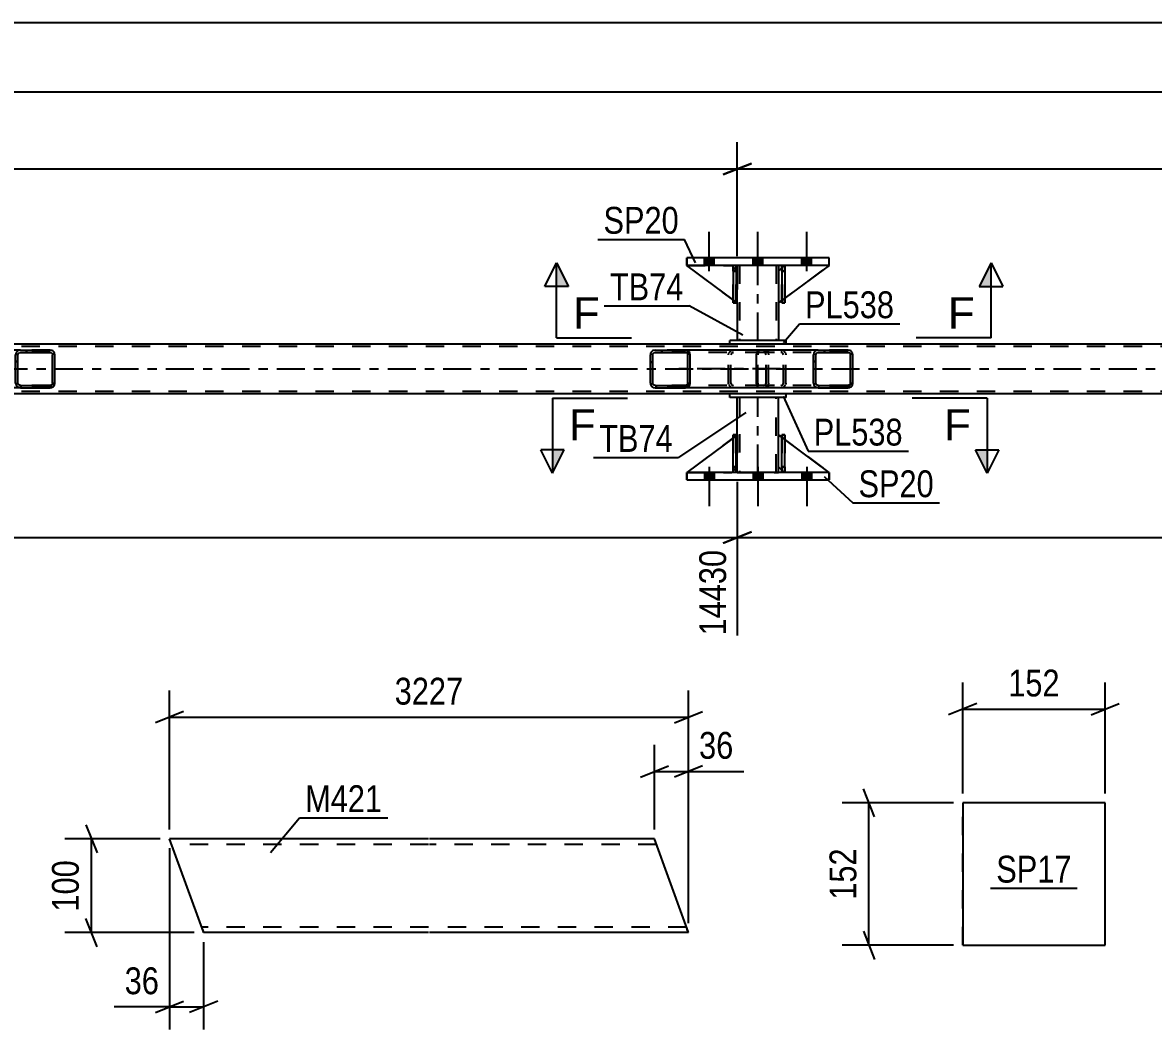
# Model space of a CAD drawing. Header units: millimetres. Extents: x 0 to 841, y 0 to 594.
# Drawn here: x 595 to 715.7, y 161.6 to 269.1 of the extents above; entities that cross this region are included whole.
import ezdxf

# ---------------------------------------------------------------- set-up
doc = ezdxf.new("R2010")
doc.units = ezdxf.units.MM
doc.linetypes.add('DXK_LINE_DOT2', pattern=[3.9198, 1.9599, -1.9599])
doc.linetypes.add('DXK_LINE_DOT3', pattern=[5.9187, 2.979, -0.9799, 0.9799, -0.9799])
doc.styles.add('Arial', font='ARIAL.TTF', dxfattribs={"height": 0.2})
doc.styles.add('Arial Narrow', font='ARIALN.TTF', dxfattribs={"height": 0.2})

# ---------------------------------------------------------------- blocks, each defined once
blk = doc.blocks.new('Part-318887959-3222 - 3092')
at = {"linetype": 'Continuous'}
h = blk.add_hatch(dxfattribs=at)
h.set_pattern_fill('', scale=0.7, style=0, pattern_type=0)
h.set_pattern_definition([(45, (598.454, 233.815), (-1.57154, 1.57154), [])])
h.paths.add_polyline_path([(598.49, 233.63), (598.45, 233.82), (598.34, 233.97), (598.18, 234.07), (597.99, 234.11), (594.81, 234.11), (594.61, 234.07), (594.45, 233.97), (594.34, 233.82), (594.3, 233.63), (594.3, 230.59), (594.34, 230.41), (594.45, 230.25), (594.61, 230.15), (594.81, 230.11), (597.99, 230.11), (598.18, 230.15), (598.34, 230.25), (598.45, 230.41), (598.49, 230.59)])
h.paths.add_polyline_path([(598.22, 230.5), (598.17, 230.42), (598.09, 230.37), (597.99, 230.35), (594.81, 230.35), (594.71, 230.37), (594.63, 230.42), (594.57, 230.5), (594.55, 230.59), (594.55, 233.63), (594.57, 233.72), (594.63, 233.8), (594.71, 233.85), (594.81, 233.87), (597.99, 233.87), (598.09, 233.85), (598.17, 233.8), (598.22, 233.72), (598.24, 233.63), (598.24, 230.59)])
at = {"color": 2, "linetype": 'Continuous'}
for p, q in [((588.4, 234.07), (588.5, 234.11)), ((594.81, 234.11), (588.5, 234.11)), ((594.81, 234.11), (594.61, 234.07)), ((594.81, 234.11), (597.99, 234.11)), ((598.18, 234.07), (597.99, 234.11)), ((588.23, 233.63), (588.25, 233.82)), ((588.23, 230.59), (588.23, 233.63)), ((588.25, 233.82), (588.31, 233.97)), ((588.31, 233.97), (588.4, 234.07)), ((594.34, 233.82), (594.3, 233.63)), ((594.3, 230.59), (594.3, 233.63)), ((594.55, 233.63), (594.57, 233.72)), ((594.55, 230.59), (594.55, 233.63)), ((594.57, 233.72), (594.63, 233.8)), ((594.63, 233.8), (594.71, 233.85)), ((594.71, 233.85), (594.81, 233.87)), ((594.81, 233.87), (597.99, 233.87)), ((597.99, 233.87), (598.09, 233.85)), ((598.09, 233.85), (598.17, 233.8)), ((598.17, 233.8), (598.22, 233.72)), ((598.22, 233.72), (598.24, 233.63)), ((598.24, 230.59), (598.24, 233.63)), ((598.49, 233.63), (598.45, 233.82)), ((598.49, 230.59), (598.49, 233.63)), ((588.25, 230.41), (588.23, 230.59)), ((594.3, 230.59), (594.34, 230.41)), ((594.57, 230.5), (594.55, 230.59)), ((594.63, 230.42), (594.57, 230.5)), ((598.22, 230.5), (598.17, 230.42)), ((598.24, 230.59), (598.22, 230.5)), ((598.45, 230.41), (598.49, 230.59)), ((588.31, 230.25), (588.25, 230.41)), ((588.4, 230.15), (588.31, 230.25)), ((588.5, 230.11), (588.4, 230.15)), ((594.81, 230.11), (588.5, 230.11)), ((594.61, 230.15), (594.81, 230.11)), ((594.71, 230.37), (594.63, 230.42)), ((594.81, 230.35), (594.71, 230.37)), ((594.81, 230.35), (597.99, 230.35)), ((594.81, 230.11), (597.99, 230.11)), ((598.09, 230.37), (597.99, 230.35)), ((597.99, 230.11), (598.18, 230.15)), ((598.17, 230.42), (598.09, 230.37))]:
    blk.add_line(p, q, dxfattribs=at)
at = {"color": 7, "linetype": 'DXK_LINE_DOT2'}
for p, q in [((589.5, 233.87), (589.5, 234.11)), ((590.84, 234.11), (591.03, 234.07)), ((597.99, 234.11), (594.81, 234.11)), ((588.38, 233.72), (588.37, 233.63)), ((588.37, 230.59), (588.37, 233.63)), ((588.41, 233.8), (588.38, 233.72)), ((588.45, 233.85), (588.41, 233.8)), ((588.5, 233.87), (588.45, 233.85)), ((597.99, 233.87), (588.5, 233.87)), ((590.94, 233.85), (590.84, 233.87)), ((591.02, 233.8), (590.94, 233.85)), ((591.07, 233.72), (591.02, 233.8)), ((591.09, 233.63), (591.07, 233.72)), ((591.09, 230.59), (591.09, 233.63)), ((591.3, 233.82), (591.34, 233.63)), ((591.34, 230.59), (591.34, 233.63)), ((588.37, 230.59), (588.38, 230.5)), ((588.38, 230.5), (588.41, 230.42)), ((591.02, 230.42), (591.07, 230.5)), ((591.07, 230.5), (591.09, 230.59)), ((591.34, 230.59), (591.3, 230.41)), ((588.41, 230.42), (588.45, 230.37)), ((588.45, 230.37), (588.5, 230.35)), ((597.99, 230.35), (588.5, 230.35)), ((589.5, 230.11), (589.5, 230.35)), ((590.84, 230.35), (590.94, 230.37)), ((591.03, 230.15), (590.84, 230.11)), ((590.94, 230.37), (591.02, 230.42)), ((597.99, 230.11), (594.81, 230.11))]:
    blk.add_line(p, q, dxfattribs=at)
for centre, start, end in [((590.85, 233.62), 23.8494, 68.8059), ((590.85, 230.61), 291.1941, 336.1506)]:
    blk.add_arc(centre, 0.492, start, end, dxfattribs=at)
at = {"color": 2, "linetype": 'Continuous'}
for centre, start, end in [((594.79, 233.62), 111.1941, 156.1506), ((598, 233.62), 23.8494, 68.8059), ((594.79, 230.61), 203.8494, 248.8059), ((598, 230.61), 291.1941, 336.1506)]:
    blk.add_arc(centre, 0.492, start, end, dxfattribs=at)
blk = doc.blocks.new('Part-318887959-3223 - 3092')
at = {"linetype": 'Continuous'}
h = blk.add_hatch(dxfattribs=at)
h.set_pattern_fill('', scale=0.7, style=0, pattern_type=0)
h.set_pattern_definition([(45, (666.2432, 233.815), (-1.57154, 1.57154), [])])
h.paths.add_polyline_path([(666.28, 233.63), (666.24, 233.82), (666.13, 233.97), (665.97, 234.07), (665.77, 234.11), (662.54, 234.11), (662.34, 234.07), (662.18, 233.97), (662.06, 233.82), (662.03, 233.63), (662.03, 230.59), (662.06, 230.41), (662.18, 230.25), (662.34, 230.15), (662.54, 230.11), (665.77, 230.11), (665.97, 230.15), (666.13, 230.25), (666.24, 230.41), (666.28, 230.59)])
h.paths.add_polyline_path([(666.01, 230.5), (665.95, 230.42), (665.87, 230.37), (665.77, 230.35), (662.54, 230.35), (662.44, 230.37), (662.36, 230.42), (662.3, 230.5), (662.28, 230.59), (662.28, 233.63), (662.3, 233.72), (662.36, 233.8), (662.44, 233.85), (662.54, 233.87), (665.77, 233.87), (665.87, 233.85), (665.95, 233.8), (666.01, 233.72), (666.03, 233.63), (666.03, 230.59)])
at = {"color": 2, "linetype": 'Continuous'}
for p, q in [((662.54, 234.11), (662.34, 234.07)), ((662.54, 234.11), (665.77, 234.11)), ((673.64, 234.11), (665.77, 234.11)), ((665.97, 234.07), (665.77, 234.11)), ((662.06, 233.82), (662.03, 233.63)), ((662.03, 230.59), (662.03, 233.63)), ((662.28, 233.63), (662.3, 233.72)), ((662.28, 230.59), (662.28, 233.63)), ((662.3, 233.72), (662.36, 233.8)), ((662.36, 233.8), (662.44, 233.85)), ((662.44, 233.85), (662.54, 233.87)), ((662.54, 233.87), (665.77, 233.87)), ((665.77, 233.87), (665.87, 233.85)), ((665.87, 233.85), (665.95, 233.8)), ((665.95, 233.8), (666.01, 233.72)), ((666.01, 233.72), (666.03, 233.63)), ((666.03, 230.59), (666.03, 233.63)), ((666.28, 233.63), (666.24, 233.82)), ((666.28, 230.59), (666.28, 233.63)), ((662.03, 230.59), (662.06, 230.41)), ((662.3, 230.5), (662.28, 230.59)), ((662.36, 230.42), (662.3, 230.5)), ((666.01, 230.5), (665.95, 230.42)), ((666.03, 230.59), (666.01, 230.5)), ((666.24, 230.41), (666.28, 230.59)), ((662.34, 230.15), (662.54, 230.11)), ((662.44, 230.37), (662.36, 230.42)), ((662.54, 230.35), (662.44, 230.37)), ((662.54, 230.35), (665.77, 230.35)), ((662.54, 230.11), (665.77, 230.11)), ((665.87, 230.37), (665.77, 230.35)), ((665.77, 230.11), (665.97, 230.15)), ((673.64, 230.11), (665.77, 230.11)), ((665.95, 230.42), (665.87, 230.37))]:
    blk.add_line(p, q, dxfattribs=at)
at = {"color": 7, "linetype": 'DXK_LINE_DOT2'}
for p, q in [((665.77, 234.11), (662.54, 234.11)), ((670.69, 234.07), (670.89, 234.11)), ((674.12, 234.11), (673.64, 234.11)), ((674.12, 234.11), (674.32, 234.07)), ((674.12, 233.87), (662.54, 233.87)), ((670.37, 233.63), (670.41, 233.82)), ((670.37, 230.59), (670.37, 233.63)), ((670.65, 233.72), (670.63, 233.63)), ((670.63, 230.59), (670.63, 233.63)), ((670.71, 233.8), (670.65, 233.72)), ((670.71, 233.8), (670.73, 233.82)), ((670.73, 233.82), (670.79, 233.85)), ((670.79, 233.85), (670.89, 233.87)), ((674.22, 233.85), (674.12, 233.87)), ((674.3, 233.8), (674.22, 233.85)), ((674.36, 233.72), (674.3, 233.8)), ((674.38, 233.63), (674.36, 233.72)), ((674.38, 230.59), (674.38, 233.63)), ((674.59, 233.82), (674.63, 233.63)), ((674.63, 230.59), (674.63, 233.63)), ((670.41, 230.41), (670.37, 230.59)), ((670.63, 230.59), (670.65, 230.5)), ((670.65, 230.5), (670.71, 230.42)), ((674.3, 230.42), (674.36, 230.5)), ((674.36, 230.5), (674.38, 230.59)), ((674.63, 230.59), (674.59, 230.41)), ((674.12, 230.35), (662.54, 230.35)), ((665.77, 230.11), (662.54, 230.11)), ((670.89, 230.11), (670.69, 230.15)), ((670.71, 230.42), (670.73, 230.41)), ((670.73, 230.41), (670.79, 230.37)), ((670.79, 230.37), (670.89, 230.35)), ((674.12, 230.11), (673.64, 230.11)), ((674.12, 230.35), (674.22, 230.37)), ((674.32, 230.15), (674.12, 230.11)), ((674.22, 230.37), (674.3, 230.42))]:
    blk.add_line(p, q, dxfattribs=at)
at = {"color": 7, "linetype": 'DXK_LINE_DOT3'}
blk.add_line((675.92, 232.11), (664.15, 232.11), dxfattribs=at)
at = {"color": 2, "linetype": 'Continuous'}
for centre, start, end in [((662.52, 233.61), 110.7583, 155.68), ((665.79, 233.61), 24.3199, 69.2417), ((662.52, 230.61), 204.3199, 249.2417), ((665.79, 230.61), 290.7583, 335.68)]:
    blk.add_arc(centre, 0.496, start, end, dxfattribs=at)
at = {"color": 7, "linetype": 'DXK_LINE_DOT2'}
for centre, start, end in [((670.87, 233.61), 110.7583, 155.68), ((674.14, 233.61), 24.32, 69.2417), ((670.87, 230.61), 204.32, 249.2417), ((674.14, 230.61), 290.7583, 335.68)]:
    blk.add_arc(centre, 0.496, start, end, dxfattribs=at)
blk = doc.blocks.new('Part-318887959-3252 - 3092')
at = {"linetype": 'Continuous'}
h = blk.add_hatch(dxfattribs=at)
h.set_pattern_fill('', scale=0.7, style=0, pattern_type=0)
h.set_pattern_definition([(45, (683.5882, 233.815), (-1.57154, 1.57154), [])])
h.paths.add_polyline_path([(683.63, 233.63), (683.59, 233.82), (683.48, 233.97), (683.32, 234.07), (683.12, 234.11), (679.94, 234.11), (679.75, 234.07), (679.58, 233.97), (679.47, 233.82), (679.44, 233.63), (679.44, 230.59), (679.47, 230.41), (679.58, 230.25), (679.75, 230.15), (679.94, 230.11), (683.12, 230.11), (683.32, 230.15), (683.48, 230.25), (683.59, 230.41), (683.63, 230.59)])
h.paths.add_polyline_path([(683.36, 230.5), (683.3, 230.42), (683.22, 230.37), (683.12, 230.35), (679.94, 230.35), (679.84, 230.37), (679.76, 230.42), (679.71, 230.5), (679.69, 230.59), (679.69, 233.63), (679.71, 233.72), (679.76, 233.8), (679.84, 233.85), (679.94, 233.87), (683.12, 233.87), (683.22, 233.85), (683.3, 233.8), (683.36, 233.72), (683.38, 233.63), (683.38, 230.59)])
at = {"color": 2, "linetype": 'Continuous'}
for p, q in [((673.54, 234.07), (673.64, 234.11)), ((679.94, 234.11), (673.64, 234.11)), ((679.94, 234.11), (679.75, 234.07)), ((679.94, 234.11), (683.12, 234.11)), ((683.32, 234.07), (683.12, 234.11)), ((673.37, 233.63), (673.39, 233.82)), ((673.37, 230.59), (673.37, 233.63)), ((673.39, 233.82), (673.45, 233.97)), ((673.45, 233.97), (673.54, 234.07)), ((679.47, 233.82), (679.44, 233.63)), ((679.44, 230.59), (679.44, 233.63)), ((679.69, 233.63), (679.71, 233.72)), ((679.69, 230.59), (679.69, 233.63)), ((679.71, 233.72), (679.76, 233.8)), ((679.76, 233.8), (679.84, 233.85)), ((679.84, 233.85), (679.94, 233.87)), ((679.94, 233.87), (683.12, 233.87)), ((683.12, 233.87), (683.22, 233.85)), ((683.22, 233.85), (683.3, 233.8)), ((683.3, 233.8), (683.36, 233.72)), ((683.36, 233.72), (683.38, 233.63)), ((683.38, 230.59), (683.38, 233.63)), ((683.63, 233.63), (683.59, 233.82)), ((683.63, 230.59), (683.63, 233.63)), ((673.39, 230.41), (673.37, 230.59)), ((679.44, 230.59), (679.47, 230.41)), ((679.71, 230.5), (679.69, 230.59)), ((679.76, 230.42), (679.71, 230.5)), ((683.36, 230.5), (683.3, 230.42)), ((683.38, 230.59), (683.36, 230.5)), ((683.59, 230.41), (683.63, 230.59)), ((673.45, 230.25), (673.39, 230.41)), ((673.54, 230.15), (673.45, 230.25)), ((673.64, 230.11), (673.54, 230.15)), ((679.94, 230.11), (673.64, 230.11)), ((679.75, 230.15), (679.94, 230.11)), ((679.84, 230.37), (679.76, 230.42)), ((679.94, 230.35), (679.84, 230.37)), ((679.94, 230.35), (683.12, 230.35)), ((679.94, 230.11), (683.12, 230.11)), ((683.22, 230.37), (683.12, 230.35)), ((683.12, 230.11), (683.32, 230.15)), ((683.3, 230.42), (683.22, 230.37))]:
    blk.add_line(p, q, dxfattribs=at)
at = {"color": 7, "linetype": 'DXK_LINE_DOT2'}
for p, q in [((674.63, 233.87), (674.63, 234.11)), ((675.97, 234.11), (676.17, 234.07)), ((683.12, 234.11), (679.94, 234.11)), ((673.51, 233.72), (673.5, 233.63)), ((673.5, 230.59), (673.5, 233.63)), ((673.54, 233.8), (673.51, 233.72)), ((673.59, 233.85), (673.54, 233.8)), ((673.64, 233.87), (673.59, 233.85)), ((683.12, 233.87), (673.64, 233.87)), ((676.07, 233.85), (675.97, 233.87)), ((676.15, 233.8), (676.07, 233.85)), ((676.21, 233.72), (676.15, 233.8)), ((676.22, 233.63), (676.21, 233.72)), ((676.22, 230.59), (676.22, 233.63)), ((676.44, 233.82), (676.48, 233.63)), ((676.48, 230.59), (676.48, 233.63)), ((673.5, 230.59), (673.51, 230.5)), ((673.51, 230.5), (673.54, 230.42)), ((676.15, 230.42), (676.21, 230.5)), ((676.21, 230.5), (676.22, 230.59)), ((676.48, 230.59), (676.44, 230.41)), ((673.54, 230.42), (673.59, 230.37)), ((673.59, 230.37), (673.64, 230.35)), ((683.12, 230.35), (673.64, 230.35)), ((674.63, 230.11), (674.63, 230.35)), ((675.97, 230.35), (676.07, 230.37)), ((676.17, 230.15), (675.97, 230.11)), ((676.07, 230.37), (676.15, 230.42)), ((683.12, 230.11), (679.94, 230.11))]:
    blk.add_line(p, q, dxfattribs=at)
for centre, start, end in [((675.99, 233.62), 23.8494, 68.8059), ((675.99, 230.61), 291.1941, 336.1506)]:
    blk.add_arc(centre, 0.492, start, end, dxfattribs=at)
at = {"color": 2, "linetype": 'Continuous'}
for centre, start, end in [((679.92, 233.62), 111.1941, 156.1506), ((683.14, 233.62), 23.8494, 68.8059), ((679.92, 230.61), 203.8494, 248.8059), ((683.14, 230.61), 291.1941, 336.1506)]:
    blk.add_arc(centre, 0.492, start, end, dxfattribs=at)
blk = doc.blocks.new('Part-318887959-3204 - 3092')
at = {"color": 2, "linetype": 'Continuous'}
for p, q in [((671.31, 243.15), (671.31, 242.55)), ((675.71, 243.15), (675.71, 242.55)), ((671.31, 239.15), (671.31, 235.15)), ((675.71, 239.15), (675.71, 235.15))]:
    blk.add_line(p, q, dxfattribs=at)
at = {"color": 7, "linetype": 'DXK_LINE_DOT2'}
for p, q in [((675.71, 243.15), (671.31, 243.15)), ((671.31, 242.55), (671.31, 239.15)), ((671.55, 243.15), (671.55, 235.15)), ((675.47, 243.15), (675.47, 235.15)), ((675.71, 242.55), (675.71, 239.15)), ((675.71, 235.15), (671.31, 235.15))]:
    blk.add_line(p, q, dxfattribs=at)
at = {"color": 7, "linetype": 'DXK_LINE_DOT3'}
blk.add_line((673.51, 235.15), (673.51, 243.15), dxfattribs=at)
blk = doc.blocks.new('Part-318887959-3328 - 3092')
at = {"color": 7, "linetype": 'DXK_LINE_DOT2'}
for p, q in [((676.39, 225.07), (676.07, 225.07)), ((676.07, 221.67), (676.07, 225.07)), ((676.07, 221.07), (676.07, 225.07)), ((676.39, 225.07), (676.39, 221.67)), ((676.39, 221.07), (676.39, 225.07)), ((676.39, 221.67), (676.07, 221.67)), ((676.07, 221.07), (676.07, 221.67)), ((676.39, 221.07), (676.07, 221.07)), ((676.39, 221.67), (676.39, 221.07)), ((676.39, 221.07), (676.39, 221.07))]:
    blk.add_line(p, q, dxfattribs=at)
blk = doc.blocks.new('Part-318887959-3348 - 3092')
at = {"color": 2, "linetype": 'Continuous'}
for p, q in [((675.71, 221.67), (675.71, 225.07)), ((676.07, 224.81), (675.71, 225.07)), ((681.11, 221.07), (676.39, 224.57)), ((676.07, 221.32), (675.71, 221.67))]:
    blk.add_line(p, q, dxfattribs=at)
at = {"color": 7, "linetype": 'DXK_LINE_DOT2'}
for p, q in [((676.39, 224.57), (676.07, 224.81)), ((676.31, 221.07), (676.07, 221.32)), ((681.11, 221.07), (676.31, 221.07)), ((681.11, 221.07), (681.11, 221.07)), ((681.11, 221.07), (681.11, 221.07))]:
    blk.add_line(p, q, dxfattribs=at)
blk = doc.blocks.new('Part-318887959-3285 - 3092')
at = {"color": 7, "linetype": 'DXK_LINE_DOT2'}
for p, q in [((671.19, 225.07), (670.87, 225.07)), ((670.87, 221.67), (670.87, 225.07)), ((670.87, 221.07), (670.87, 225.07)), ((671.19, 225.07), (671.19, 221.67)), ((671.19, 221.07), (671.19, 225.07)), ((671.19, 221.67), (670.87, 221.67)), ((670.87, 221.07), (670.87, 221.67)), ((671.19, 221.07), (670.87, 221.07)), ((671.19, 221.67), (671.19, 221.07)), ((671.19, 221.07), (671.19, 221.07))]:
    blk.add_line(p, q, dxfattribs=at)
blk = doc.blocks.new('Part-318887959-3288 - 3092')
at = {"color": 2, "linetype": 'Continuous'}
for p, q in [((676.07, 242.9), (675.71, 242.55)), ((675.71, 242.55), (675.71, 239.15)), ((681.11, 243.15), (676.39, 239.65)), ((676.07, 239.41), (675.71, 239.15))]:
    blk.add_line(p, q, dxfattribs=at)
at = {"color": 7, "linetype": 'DXK_LINE_DOT2'}
for p, q in [((676.31, 243.15), (676.07, 242.9)), ((681.11, 243.15), (676.31, 243.15)), ((676.39, 239.65), (676.07, 239.41))]:
    blk.add_line(p, q, dxfattribs=at)
blk = doc.blocks.new('Part-318887959-3291 - 3092')
at = {"color": 7, "linetype": 'DXK_LINE_DOT2'}
for p, q in [((676.31, 243.15), (675.71, 242.55)), ((675.71, 239.15), (681.11, 243.15)), ((675.71, 242.55), (675.71, 239.15)), ((681.11, 243.15), (676.31, 243.15))]:
    blk.add_line(p, q, dxfattribs=at)
blk = doc.blocks.new('Part-318887959-3294 - 3092')
at = {"color": 2, "linetype": 'Continuous'}
for p, q in [((670.87, 239.48), (665.91, 243.15)), ((670.87, 243), (670.71, 243.15)), ((671.31, 242.55), (671.19, 242.68)), ((671.31, 242.55), (671.31, 242.55)), ((671.31, 239.15), (671.31, 242.55)), ((671.19, 239.24), (671.31, 239.15)), ((671.31, 239.15), (671.31, 239.15))]:
    blk.add_line(p, q, dxfattribs=at)
at = {"color": 7, "linetype": 'DXK_LINE_DOT2'}
for p, q in [((670.71, 243.15), (665.91, 243.15)), ((670.71, 243.15), (671.31, 242.55)), ((671.19, 242.68), (670.87, 243)), ((671.31, 242.55), (671.31, 239.15)), ((671.19, 239.24), (670.87, 239.48))]:
    blk.add_line(p, q, dxfattribs=at)
blk = doc.blocks.new('Part-318887959-3297 - 3092')
at = {"color": 7, "linetype": 'DXK_LINE_DOT2'}
for p, q in [((671.31, 239.15), (665.91, 243.15)), ((665.91, 243.15), (670.71, 243.15)), ((670.71, 243.15), (671.31, 242.55)), ((671.31, 242.55), (670.71, 243.15)), ((671.31, 242.55), (671.31, 239.15)), ((671.31, 242.55), (671.31, 242.55)), ((671.31, 242.55), (671.31, 239.15))]:
    blk.add_line(p, q, dxfattribs=at)
blk = doc.blocks.new('Part-318887959-3298 - 3092')
at = {"color": 2, "linetype": 'Continuous'}
for p, q in [((676.39, 243.15), (676.07, 243.15)), ((676.07, 243.15), (676.07, 239.15)), ((676.39, 243.15), (676.39, 243.15)), ((676.39, 243.15), (676.39, 239.15)), ((676.39, 239.15), (676.07, 239.15))]:
    blk.add_line(p, q, dxfattribs=at)
at = {"color": 7, "linetype": 'DXK_LINE_DOT2'}
for p, q in [((676.07, 242.55), (676.07, 243.15)), ((676.39, 242.55), (676.07, 242.55)), ((676.07, 242.55), (676.07, 239.15)), ((676.39, 242.55), (676.39, 243.15)), ((676.39, 243.15), (676.39, 243.15)), ((676.39, 239.15), (676.39, 242.55))]:
    blk.add_line(p, q, dxfattribs=at)
blk = doc.blocks.new('Part-318887959-3299 - 3092')
at = {"color": 2, "linetype": 'Continuous'}
for p, q in [((671.19, 243.15), (670.87, 243.15)), ((670.87, 243.15), (670.87, 239.15)), ((671.19, 243.15), (671.19, 243.15)), ((671.19, 243.15), (671.19, 239.15)), ((671.19, 239.15), (670.87, 239.15))]:
    blk.add_line(p, q, dxfattribs=at)
at = {"color": 7, "linetype": 'DXK_LINE_DOT2'}
for p, q in [((670.87, 242.55), (670.87, 243.15)), ((671.19, 242.55), (670.87, 242.55)), ((670.87, 242.55), (670.87, 239.15)), ((671.19, 242.55), (671.19, 243.15)), ((671.19, 243.15), (671.19, 243.15)), ((671.19, 239.15), (671.19, 242.55))]:
    blk.add_line(p, q, dxfattribs=at)
blk = doc.blocks.new('Part-318887959-3300 - 3092')
at = {"color": 7, "linetype": 'DXK_LINE_DOT2'}
for p, q in [((676.07, 242.55), (676.07, 243.15)), ((676.07, 243.15), (676.07, 243.15)), ((676.07, 243.15), (676.07, 239.15)), ((676.39, 243.15), (676.07, 243.15)), ((676.07, 239.15), (676.07, 242.55)), ((676.07, 242.55), (676.39, 242.55)), ((676.39, 242.55), (676.39, 243.15)), ((676.39, 239.15), (676.39, 243.15)), ((676.39, 242.55), (676.39, 239.15)), ((676.07, 239.15), (676.39, 239.15))]:
    blk.add_line(p, q, dxfattribs=at)
blk = doc.blocks.new('Part-318887959-3301 - 3092')
at = {"color": 7, "linetype": 'DXK_LINE_DOT2'}
for p, q in [((670.87, 242.55), (670.87, 243.15)), ((670.87, 243.15), (670.87, 243.15)), ((670.87, 243.15), (670.87, 239.15)), ((671.19, 243.15), (670.87, 243.15)), ((670.87, 239.15), (670.87, 242.55)), ((670.87, 242.55), (671.19, 242.55)), ((671.19, 242.55), (671.19, 243.15)), ((671.19, 239.15), (671.19, 243.15)), ((671.19, 242.55), (671.19, 239.15)), ((670.87, 239.15), (671.19, 239.15))]:
    blk.add_line(p, q, dxfattribs=at)
blk = doc.blocks.new('Part-318887959-3306 - 3092')
at = {"color": 2, "linetype": 'Continuous'}
for p, q in [((671.31, 225.07), (671.31, 229.07)), ((675.71, 225.07), (675.71, 229.07)), ((671.31, 221.07), (671.31, 221.67)), ((675.71, 221.07), (675.71, 221.67))]:
    blk.add_line(p, q, dxfattribs=at)
at = {"color": 7, "linetype": 'DXK_LINE_DOT2'}
for p, q in [((675.71, 229.07), (671.31, 229.07)), ((671.55, 229.07), (671.55, 221.07)), ((675.47, 221.07), (675.47, 229.07)), ((671.31, 221.67), (671.31, 225.07)), ((675.71, 221.67), (675.71, 225.07)), ((671.31, 221.07), (675.71, 221.07))]:
    blk.add_line(p, q, dxfattribs=at)
at = {"color": 7, "linetype": 'DXK_LINE_DOT3'}
blk.add_line((673.51, 221.07), (673.51, 229.07), dxfattribs=at)
blk = doc.blocks.new('Part-318887959-3311 - 3092')
at = {"color": 2, "linetype": 'Continuous'}
for p, q in [((676.51, 229.47), (670.51, 229.47)), ((670.51, 229.07), (670.51, 229.47)), ((676.51, 229.07), (676.51, 229.47)), ((676.51, 229.07), (670.51, 229.07))]:
    blk.add_line(p, q, dxfattribs=at)
blk = doc.blocks.new('Part-318887959-3316 - 3092')
at = {"color": 2, "linetype": 'Continuous'}
for p, q in [((676.51, 235.15), (670.51, 235.15)), ((670.51, 234.75), (670.51, 235.15)), ((676.51, 234.75), (670.51, 234.75)), ((676.51, 234.75), (676.51, 235.15))]:
    blk.add_line(p, q, dxfattribs=at)
blk = doc.blocks.new('Part-318887959-3319 - 3092')
at = {"color": 7, "linetype": 'DXK_LINE_DOT2'}
for p, q in [((675.71, 221.67), (675.71, 225.07)), ((675.71, 225.07), (681.11, 221.07)), ((676.31, 221.07), (675.71, 221.67)), ((681.11, 221.07), (676.31, 221.07))]:
    blk.add_line(p, q, dxfattribs=at)
blk = doc.blocks.new('Part-318887959-3322 - 3092')
at = {"color": 2, "linetype": 'Continuous'}
for p, q in [((670.87, 224.74), (665.91, 221.07)), ((671.31, 225.07), (671.19, 224.98)), ((671.31, 221.67), (671.31, 225.07)), ((670.87, 221.22), (670.71, 221.07)), ((671.31, 221.67), (671.19, 221.54)), ((671.31, 221.67), (671.31, 221.67))]:
    blk.add_line(p, q, dxfattribs=at)
at = {"color": 7, "linetype": 'DXK_LINE_DOT2'}
for p, q in [((671.19, 224.98), (670.87, 224.74)), ((671.31, 221.67), (671.31, 225.07)), ((665.91, 221.07), (670.71, 221.07)), ((671.31, 221.67), (670.71, 221.07)), ((671.19, 221.54), (670.87, 221.22))]:
    blk.add_line(p, q, dxfattribs=at)
blk = doc.blocks.new('Part-318887959-3325 - 3092')
at = {"color": 7, "linetype": 'DXK_LINE_DOT2'}
for p, q in [((671.31, 225.07), (665.91, 221.07)), ((671.31, 221.67), (671.31, 225.07)), ((671.31, 225.07), (671.31, 221.67)), ((665.91, 221.07), (670.71, 221.07)), ((670.71, 221.07), (671.31, 221.67)), ((671.31, 221.67), (670.71, 221.07)), ((671.31, 221.67), (671.31, 221.67))]:
    blk.add_line(p, q, dxfattribs=at)
blk = doc.blocks.new('Part-318887959-3326 - 3092')
at = {"color": 2, "linetype": 'Continuous'}
for p, q in [((676.07, 221.07), (676.07, 225.07)), ((676.07, 225.07), (676.39, 225.07)), ((676.39, 221.07), (676.39, 225.07)), ((676.07, 221.07), (676.07, 221.07)), ((676.39, 221.07), (676.07, 221.07))]:
    blk.add_line(p, q, dxfattribs=at)
at = {"color": 7, "linetype": 'DXK_LINE_DOT2'}
for p, q in [((676.07, 225.07), (676.07, 221.67)), ((676.39, 221.67), (676.39, 225.07)), ((676.07, 221.67), (676.07, 221.07)), ((676.07, 221.67), (676.39, 221.67)), ((676.39, 221.07), (676.39, 221.67)), ((676.39, 221.07), (676.39, 221.07))]:
    blk.add_line(p, q, dxfattribs=at)
blk = doc.blocks.new('Part-318887959-3327 - 3092')
at = {"color": 2, "linetype": 'Continuous'}
for p, q in [((670.87, 221.07), (670.87, 225.07)), ((670.87, 225.07), (671.19, 225.07)), ((671.19, 221.07), (671.19, 225.07)), ((670.87, 221.07), (670.87, 221.07)), ((671.19, 221.07), (670.87, 221.07))]:
    blk.add_line(p, q, dxfattribs=at)
at = {"color": 7, "linetype": 'DXK_LINE_DOT2'}
for p, q in [((670.87, 225.07), (670.87, 221.67)), ((671.19, 221.67), (671.19, 225.07)), ((670.87, 221.67), (670.87, 221.07)), ((670.87, 221.67), (671.19, 221.67)), ((671.19, 221.07), (671.19, 221.67)), ((671.19, 221.07), (671.19, 221.07))]:
    blk.add_line(p, q, dxfattribs=at)
blk = doc.blocks.new('Part-318887959-3333 - 3092')
at = {"color": 7, "linetype": 'DXK_LINE_DOT2'}
for p, q in [((769.37, 234.51), (107.25, 234.51)), ((676.51, 234.75), (670.51, 234.75)), ((769.37, 229.71), (107.25, 229.71)), ((676.51, 229.47), (670.51, 229.47))]:
    blk.add_line(p, q, dxfattribs=at)
at = {"color": 2, "linetype": 'Continuous'}
for p, q in [((670.51, 234.75), (506.25, 234.75)), ((769.37, 234.75), (676.51, 234.75)), ((670.51, 229.47), (506.25, 229.47)), ((769.37, 229.47), (676.51, 229.47))]:
    blk.add_line(p, q, dxfattribs=at)
at = {"color": 7, "linetype": 'DXK_LINE_DOT3'}
blk.add_line((107.25, 232.11), (769.37, 232.11), dxfattribs=at)
blk = doc.blocks.new('Part-318887959-3340 - 3092')
at = {"color": 2, "linetype": 'Continuous'}
for p, q in [((681.11, 243.95), (665.91, 243.95)), ((665.91, 243.15), (665.91, 243.95)), ((681.11, 243.15), (681.11, 243.95)), ((681.11, 243.15), (665.91, 243.15))]:
    blk.add_line(p, q, dxfattribs=at)
at = {"color": 7, "linetype": 'DXK_LINE_DOT2'}
for p, q in [((665.91, 243.95), (665.91, 243.15)), ((681.11, 243.15), (681.11, 243.95))]:
    blk.add_line(p, q, dxfattribs=at)
blk = doc.blocks.new('Part-318887959-3345 - 3092')
at = {"color": 2, "linetype": 'Continuous'}
for p, q in [((665.91, 220.27), (665.91, 221.07)), ((681.11, 221.07), (665.91, 221.07)), ((681.11, 220.27), (681.11, 221.07)), ((665.91, 220.27), (681.11, 220.27))]:
    blk.add_line(p, q, dxfattribs=at)
at = {"color": 7, "linetype": 'DXK_LINE_DOT2'}
for p, q in [((665.91, 221.07), (665.91, 220.27)), ((681.11, 221.07), (681.11, 220.27))]:
    blk.add_line(p, q, dxfattribs=at)
blk = doc.blocks.new('Bolt-318887959-3367 - 3092')
at = {"linetype": 'Continuous'}
for points in [[(668.83, 221.07), (667.79, 221.07), (667.79, 220.27), (668.83, 220.27)], [(668.83, 221.07), (667.79, 221.07), (667.79, 220.27), (668.83, 220.27)], [(668.83, 221.07), (667.79, 221.07), (667.79, 220.27), (668.83, 220.27)], [(674.03, 221.07), (672.99, 221.07), (672.99, 220.27), (674.03, 220.27)], [(674.03, 221.07), (672.99, 221.07), (672.99, 220.27), (674.03, 220.27)], [(679.23, 221.07), (678.19, 221.07), (678.19, 220.27), (679.23, 220.27)], [(679.23, 221.07), (678.19, 221.07), (678.19, 220.27), (679.23, 220.27)], [(679.23, 221.07), (678.19, 221.07), (678.19, 220.27), (679.23, 220.27)]]:
    blk.add_hatch(color=1, dxfattribs=at).paths.add_polyline_path(points)
at = {"color": 1, "linetype": 'Continuous'}
for p, q in [((667.79, 221.07), (667.79, 220.27)), ((667.79, 221.07), (667.79, 220.27)), ((667.79, 221.07), (667.79, 220.27)), ((668.31, 221.67), (668.31, 217.47)), ((668.31, 221.67), (668.31, 217.47)), ((668.31, 221.67), (668.31, 217.47)), ((668.83, 221.07), (668.83, 220.27)), ((668.83, 221.07), (668.83, 220.27)), ((668.83, 221.07), (668.83, 220.27)), ((672.99, 221.07), (672.99, 220.27)), ((672.99, 221.07), (672.99, 220.27)), ((673.51, 221.67), (673.51, 217.47)), ((673.51, 221.67), (673.51, 217.47)), ((674.03, 221.07), (674.03, 220.27)), ((674.03, 221.07), (674.03, 220.27)), ((678.19, 221.07), (678.19, 220.27)), ((678.19, 221.07), (678.19, 220.27)), ((678.19, 221.07), (678.19, 220.27)), ((678.71, 221.67), (678.71, 217.47)), ((678.71, 221.67), (678.71, 217.47)), ((678.71, 221.67), (678.71, 217.47)), ((679.23, 221.07), (679.23, 220.27)), ((679.23, 221.07), (679.23, 220.27)), ((679.23, 221.07), (679.23, 220.27))]:
    blk.add_line(p, q, dxfattribs=at)
blk = doc.blocks.new('Bolt-318887959-3368 - 3092')
at = {"linetype": 'Continuous'}
for points in [[(667.79, 243.15), (668.83, 243.15), (668.83, 243.95), (667.79, 243.95)], [(667.79, 243.15), (668.83, 243.15), (668.83, 243.95), (667.79, 243.95)], [(667.79, 243.15), (668.83, 243.15), (668.83, 243.95), (667.79, 243.95)], [(672.99, 243.15), (674.03, 243.15), (674.03, 243.95), (672.99, 243.95)], [(672.99, 243.15), (674.03, 243.15), (674.03, 243.95), (672.99, 243.95)], [(678.19, 243.15), (679.23, 243.15), (679.23, 243.95), (678.19, 243.95)], [(678.19, 243.15), (679.23, 243.15), (679.23, 243.95), (678.19, 243.95)], [(678.19, 243.15), (679.23, 243.15), (679.23, 243.95), (678.19, 243.95)]]:
    blk.add_hatch(color=1, dxfattribs=at).paths.add_polyline_path(points)
at = {"color": 1, "linetype": 'Continuous'}
for p, q in [((668.31, 242.55), (668.31, 246.75)), ((668.31, 242.55), (668.31, 246.75)), ((668.31, 242.55), (668.31, 246.75)), ((673.51, 242.55), (673.51, 246.75)), ((673.51, 242.55), (673.51, 246.75)), ((678.71, 242.55), (678.71, 246.75)), ((678.71, 242.55), (678.71, 246.75)), ((678.71, 242.55), (678.71, 246.75)), ((667.79, 243.15), (667.79, 243.95)), ((667.79, 243.15), (667.79, 243.95)), ((667.79, 243.15), (667.79, 243.95)), ((668.83, 243.15), (668.83, 243.95)), ((668.83, 243.15), (668.83, 243.95)), ((668.83, 243.15), (668.83, 243.95)), ((672.99, 243.15), (672.99, 243.95)), ((672.99, 243.15), (672.99, 243.95)), ((674.03, 243.15), (674.03, 243.95)), ((674.03, 243.15), (674.03, 243.95)), ((678.19, 243.15), (678.19, 243.95)), ((678.19, 243.15), (678.19, 243.95)), ((678.19, 243.15), (678.19, 243.95)), ((679.23, 243.15), (679.23, 243.95)), ((679.23, 243.15), (679.23, 243.95)), ((679.23, 243.15), (679.23, 243.95))]:
    blk.add_line(p, q, dxfattribs=at)
blk = doc.blocks.new('Part-318887959-7459 - 7455')
at = {"color": 2, "linetype": 'Continuous'}
for p, q in [((695.36, 185.82), (695.36, 170.62)), ((710.56, 185.82), (695.36, 185.82)), ((710.56, 170.62), (710.56, 185.82)), ((695.36, 170.62), (710.56, 170.62))]:
    blk.add_line(p, q, dxfattribs=at)
at = {"color": 7, "linetype": 'DXK_LINE_DOT2'}
for p, q in [((695.36, 170.62), (695.36, 185.82)), ((710.56, 170.62), (710.56, 185.82))]:
    blk.add_line(p, q, dxfattribs=at)
blk = doc.blocks.new('Part-318887959-1728 - 1712')
at = {"color": 2, "linetype": 'Continuous'}
for p, q in [((638.36, 181.97), (610.72, 181.97)), ((614.33, 172.06), (610.72, 181.97)), ((662.46, 181.97), (638.46, 181.97)), ((665.66, 173.17), (662.46, 181.97)), ((666.1, 171.97), (665.66, 173.17)), ((614.36, 171.97), (614.33, 172.06)), ((638.36, 171.97), (614.36, 171.97)), ((666.1, 171.97), (638.46, 171.97))]:
    blk.add_line(p, q, dxfattribs=at)
at = {"color": 7, "linetype": 'DXK_LINE_DOT2'}
for p, q in [((638.36, 181.37), (610.94, 181.37)), ((662.68, 181.37), (638.46, 181.37)), ((638.36, 172.57), (614.14, 172.57)), ((665.88, 172.57), (638.46, 172.57)), ((614.23, 172.32), (614.36, 171.97)), ((666.07, 172.06), (665.97, 172.32)), ((666.1, 171.97), (666.07, 172.06))]:
    blk.add_line(p, q, dxfattribs=at)
blk = doc.blocks.new('StraightDimension-318887959-3421 - 3092')
at = {"color": 7, "linetype": 'Continuous'}
blk.add_line((97.03, 261.69), (779.59, 261.69), dxfattribs=at)
blk = doc.blocks.new('StraightDimension-318887959-3442 - 3092')
at = {"color": 7, "linetype": 'Continuous'}
blk.add_line((96.39, 269.06), (780.23, 269.06), dxfattribs=at)
blk = doc.blocks.new('StraightDimension-318887959-3462 - 3092')
at = {"color": 7, "linetype": 'Continuous'}
for p, q in [((671.31, 244.15), (671.31, 256.3)), ((779.59, 235.75), (779.59, 256.3)), ((672.81, 254.05), (669.81, 252.85)), ((671.31, 253.45), (779.59, 253.45)), ((778.09, 252.85), (781.09, 254.05))]:
    blk.add_line(p, q, dxfattribs=at)
at = {"color": 0}
blk.add_wipeout([(729.71, 254.2), (729.71, 258.4), (721.19, 258.4), (721.19, 254.2)], dxfattribs=at)
at = {"color": 3, "style": 'Arial Narrow'}
blk.add_text('3736', height=2.863, dxfattribs=at).set_placement((721.79, 254.8))
blk = doc.blocks.new('StraightDimension-318887959-3466 - 3092')
at = {"color": 7, "linetype": 'Continuous'}
for p, q in [((501.05, 244.15), (501.05, 256.3)), ((671.31, 244.15), (671.31, 256.3)), ((502.55, 254.05), (499.55, 252.85)), ((501.05, 253.45), (671.31, 253.45)), ((669.81, 252.85), (672.81, 254.05))]:
    blk.add_line(p, q, dxfattribs=at)
at = {"color": 0}
blk.add_wipeout([(590.44, 254.2), (590.44, 258.4), (581.92, 258.4), (581.92, 254.2)], dxfattribs=at)
at = {"color": 3, "style": 'Arial Narrow'}
blk.add_text('4257', height=2.863, dxfattribs=at).set_placement((582.52, 254.8))
blk = doc.blocks.new('StraightDimension-318887959-3561 - 3092')
at = {"color": 7, "linetype": 'Continuous'}
for p, q in [((779.59, 228.47), (779.59, 203.68)), ((671.31, 220.07), (671.31, 203.68)), ((672.81, 214.72), (669.81, 213.52)), ((671.31, 214.12), (779.59, 214.12)), ((778.09, 213.52), (781.09, 214.72))]:
    blk.add_line(p, q, dxfattribs=at)
at = {"color": 0}
blk.add_wipeout([(729.71, 214.87), (729.71, 219.07), (721.19, 219.07), (721.19, 214.87)], dxfattribs=at)
at = {"color": 3, "style": 'Arial Narrow'}
blk.add_text('3736', height=2.863, dxfattribs=at).set_placement((721.79, 215.47))
at = {"color": 0, "linetype": 'Continuous'}
blk.add_wipeout([(778.99, 213.42), (774.79, 213.42), (774.79, 203.08), (778.99, 203.08)], dxfattribs=at)
at = {"color": 3, "linetype": 'Continuous', "style": 'Arial Narrow'}
blk.add_text('18167', height=2.863, rotation=90.0002, dxfattribs=at).set_placement((778.39, 203.68))
blk = doc.blocks.new('StraightDimension-318887959-3566 - 3092')
at = {"color": 7, "linetype": 'Continuous'}
for p, q in [((501.05, 220.07), (501.05, 203.68)), ((671.31, 220.07), (671.31, 203.68)), ((502.55, 214.72), (499.55, 213.52)), ((501.05, 214.12), (671.31, 214.12)), ((669.81, 213.52), (672.81, 214.72))]:
    blk.add_line(p, q, dxfattribs=at)
at = {"color": 0}
blk.add_wipeout([(590.44, 214.87), (590.44, 219.07), (581.92, 219.07), (581.92, 214.87)], dxfattribs=at)
at = {"color": 3, "style": 'Arial Narrow'}
blk.add_text('4257', height=2.863, dxfattribs=at).set_placement((582.52, 215.47))
at = {"color": 0, "linetype": 'Continuous'}
blk.add_wipeout([(670.71, 213.42), (666.51, 213.42), (666.51, 203.08), (670.71, 203.08)], dxfattribs=at)
at = {"color": 3, "linetype": 'Continuous', "style": 'Arial Narrow'}
blk.add_text('14430', height=2.863, rotation=90.0002, dxfattribs=at).set_placement((670.11, 203.68))
blk = doc.blocks.new('StraightDimension-318887959-7461 - 7455')
at = {"color": 7, "linetype": 'Continuous'}
for p, q in [((695.36, 186.82), (695.36, 198.67)), ((710.56, 186.82), (710.56, 198.67)), ((696.86, 196.42), (693.86, 195.22)), ((695.36, 195.82), (710.56, 195.82)), ((709.06, 195.22), (712.06, 196.42))]:
    blk.add_line(p, q, dxfattribs=at)
at = {"color": 0}
blk.add_wipeout([(706.3, 196.57), (706.3, 200.77), (699.62, 200.77), (699.62, 196.57)], dxfattribs=at)
at = {"color": 3, "style": 'Arial Narrow'}
blk.add_text('152', height=2.863, dxfattribs=at).set_placement((700.22, 197.17))
blk = doc.blocks.new('StraightDimension-318887959-7472 - 7455')
at = {"color": 7, "linetype": 'Continuous'}
for p, q in [((685.96, 184.32), (684.76, 187.32)), ((694.36, 185.82), (682.51, 185.82)), ((685.36, 170.62), (685.36, 185.82)), ((684.76, 172.12), (685.96, 169.12)), ((694.36, 170.62), (682.51, 170.62))]:
    blk.add_line(p, q, dxfattribs=at)
at = {"color": 0}
blk.add_wipeout([(684.61, 181.56), (680.41, 181.56), (680.41, 174.88), (684.61, 174.88)], dxfattribs=at)
at = {"color": 3, "style": 'Arial Narrow'}
blk.add_text('152', height=2.863, rotation=90.0002, dxfattribs=at).set_placement((684.01, 175.48))
blk = doc.blocks.new('StraightDimension-318887959-1746 - 1712')
at = {"color": 7, "linetype": 'Continuous'}
for p, q in [((610.72, 180.97), (610.72, 161.65)), ((614.36, 170.97), (614.36, 161.65)), ((609.22, 163.45), (612.22, 164.65)), ((615.86, 164.65), (612.86, 163.45)), ((610.72, 164.05), (604.82, 164.05)), ((610.72, 164.05), (604.82, 164.05)), ((610.72, 164.05), (614.36, 164.05))]:
    blk.add_line(p, q, dxfattribs=at)
at = {"color": 0}
blk.add_wipeout([(610.2, 164.8), (610.2, 169), (605.34, 169), (605.34, 164.8)], dxfattribs=at)
at = {"color": 3, "style": 'Arial Narrow'}
blk.add_text('36', height=2.863, dxfattribs=at).set_placement((605.94, 165.4))
blk = doc.blocks.new('StraightDimension-318887959-1731 - 1712')
at = {"color": 7, "linetype": 'Continuous'}
for p, q in [((601.79, 183.47), (602.99, 180.47)), ((609.72, 181.97), (599.54, 181.97)), ((602.39, 171.97), (602.39, 181.97)), ((602.99, 170.47), (601.79, 173.47)), ((613.36, 171.97), (599.54, 171.97))]:
    blk.add_line(p, q, dxfattribs=at)
at = {"color": 0}
blk.add_wipeout([(601.64, 180.31), (597.44, 180.31), (597.44, 173.62), (601.64, 173.62)], dxfattribs=at)
at = {"color": 3, "style": 'Arial Narrow'}
blk.add_text('100', height=2.863, rotation=90.0002, dxfattribs=at).set_placement((601.04, 174.22))
blk = doc.blocks.new('StraightDimension-318887959-1759 - 1712')
at = {"color": 7, "linetype": 'Continuous'}
for p, q in [((662.46, 182.97), (662.46, 192.02)), ((666.1, 172.97), (666.1, 192.02)), ((660.96, 188.57), (663.96, 189.77)), ((667.6, 189.77), (664.6, 188.57)), ((662.46, 189.17), (666.1, 189.17)), ((666.1, 189.17), (672.01, 189.17)), ((666.1, 189.17), (672.01, 189.17))]:
    blk.add_line(p, q, dxfattribs=at)
at = {"color": 0}
blk.add_wipeout([(671.48, 189.92), (671.48, 194.12), (666.63, 194.12), (666.63, 189.92)], dxfattribs=at)
at = {"color": 3, "style": 'Arial Narrow'}
blk.add_text('36', height=2.863, dxfattribs=at).set_placement((667.23, 190.52))
blk = doc.blocks.new('StraightDimension-318887959-1774 - 1712')
at = {"color": 7, "linetype": 'Continuous'}
for p, q in [((610.72, 182.97), (610.72, 197.8)), ((666.1, 172.97), (666.1, 197.8)), ((612.22, 195.55), (609.22, 194.35)), ((664.6, 194.35), (667.6, 195.55)), ((610.72, 194.95), (666.1, 194.95))]:
    blk.add_line(p, q, dxfattribs=at)
at = {"color": 0}
blk.add_wipeout([(642.67, 195.7), (642.67, 199.9), (634.15, 199.9), (634.15, 195.7)], dxfattribs=at)
at = {"color": 3, "style": 'Arial Narrow'}
blk.add_text('3227', height=2.863, dxfattribs=at).set_placement((634.75, 196.3))
blk = doc.blocks.new('Mark-318887959-3336 - 3092')
at = {"color": 0}
blk.add_wipeout([(665.06, 246.54), (665.06, 249.54), (657.03, 249.54), (657.03, 246.54)], dxfattribs=at)
blk.add_wipeout([(665.06, 246.54), (665.06, 249.54), (657.03, 249.54), (657.03, 246.54)], dxfattribs=at)
at = {"color": 30, "linetype": 'Continuous'}
for p in [(656.43, 245.94), (666.85, 243.43)]:
    blk.add_line(p, (665.66, 245.94), dxfattribs=at)
at = {"color": 3, "style": 'Arial Narrow'}
blk.add_text('SP20', height=2.863, dxfattribs=at).set_placement((657.03, 246.54))
blk = doc.blocks.new('Mark-318887959-3200 - 3092')
at = {"color": 0}
blk.add_wipeout([(665.56, 239.44), (665.56, 242.44), (657.71, 242.44), (657.71, 239.44)], dxfattribs=at)
blk.add_wipeout([(665.56, 239.44), (665.56, 242.44), (657.71, 242.44), (657.71, 239.44)], dxfattribs=at)
at = {"color": 30, "linetype": 'Continuous'}
for p in [(657.11, 238.84), (671.91, 235.7)]:
    blk.add_line(p, (666.16, 238.84), dxfattribs=at)
at = {"color": 3, "style": 'Arial Narrow'}
blk.add_text('TB74', height=2.863, dxfattribs=at).set_placement((657.71, 239.44))
blk = doc.blocks.new('Mark-318887959-3302 - 3092')
at = {"color": 0}
blk.add_wipeout([(664.42, 223.26), (664.42, 226.26), (656.57, 226.26), (656.57, 223.26)], dxfattribs=at)
blk.add_wipeout([(664.42, 223.26), (664.42, 226.26), (656.57, 226.26), (656.57, 223.26)], dxfattribs=at)
at = {"color": 30, "linetype": 'Continuous'}
for p in [(672.21, 227.46), (655.97, 222.66)]:
    blk.add_line(p, (665.02, 222.66), dxfattribs=at)
at = {"color": 3, "style": 'Arial Narrow'}
blk.add_text('TB74', height=2.863, dxfattribs=at).set_placement((656.57, 223.26))
blk = doc.blocks.new('Mark-318887959-3307 - 3092')
at = {"color": 0}
blk.add_wipeout([(688.96, 223.94), (688.96, 226.94), (679.46, 226.94), (679.46, 223.94)], dxfattribs=at)
blk.add_wipeout([(688.96, 223.94), (688.96, 226.94), (679.46, 226.94), (679.46, 223.94)], dxfattribs=at)
at = {"color": 30, "linetype": 'Continuous'}
for p, q in [((676.2, 229.21), (678.86, 223.34)), ((678.86, 223.34), (689.56, 223.34))]:
    blk.add_line(p, q, dxfattribs=at)
at = {"color": 3, "style": 'Arial Narrow'}
blk.add_text('PL538', height=2.863, dxfattribs=at).set_placement((679.46, 223.94))
blk = doc.blocks.new('Mark-318887959-3312 - 3092')
at = {"color": 0}
blk.add_wipeout([(688.04, 237.53), (688.04, 240.53), (678.54, 240.53), (678.54, 237.53)], dxfattribs=at)
blk.add_wipeout([(688.04, 237.53), (688.04, 240.53), (678.54, 240.53), (678.54, 237.53)], dxfattribs=at)
at = {"color": 30, "linetype": 'Continuous'}
for p, q in [((676.23, 234.95), (677.94, 236.93)), ((677.94, 236.93), (688.64, 236.93))]:
    blk.add_line(p, q, dxfattribs=at)
at = {"color": 3, "style": 'Arial Narrow'}
blk.add_text('PL538', height=2.863, dxfattribs=at).set_placement((678.54, 237.53))
blk = doc.blocks.new('Mark-318887959-3341 - 3092')
at = {"color": 0}
blk.add_wipeout([(692.28, 218.43), (692.28, 221.43), (684.24, 221.43), (684.24, 218.43)], dxfattribs=at)
blk.add_wipeout([(692.28, 218.43), (692.28, 221.43), (684.24, 221.43), (684.24, 218.43)], dxfattribs=at)
at = {"color": 30, "linetype": 'Continuous'}
for p, q in [((680.56, 220.65), (683.64, 217.83)), ((683.64, 217.83), (692.88, 217.83))]:
    blk.add_line(p, q, dxfattribs=at)
at = {"color": 3, "style": 'Arial Narrow'}
blk.add_text('SP20', height=2.863, dxfattribs=at).set_placement((684.24, 218.43))
blk = doc.blocks.new('SectionMark-318887959-3604 - 3092')
at = {"linetype": 'Continuous'}
for points in [[(651.59, 223.48), (652.84, 223.48), (651.59, 220.98)], [(696.72, 223.48), (697.97, 223.48), (697.97, 220.98)]]:
    blk.add_hatch(color=6, dxfattribs=at).paths.add_polyline_path(points)
at = {"color": 6, "linetype": 'Continuous'}
for p, q in [((651.59, 228.98), (659.59, 228.98)), ((651.59, 228.98), (651.59, 220.98)), ((697.97, 228.98), (689.97, 228.98)), ((697.97, 228.98), (697.97, 220.98)), ((651.59, 220.98), (650.34, 223.48)), ((652.84, 223.48), (650.34, 223.48)), ((651.59, 220.98), (652.84, 223.48)), ((696.72, 223.48), (699.22, 223.48)), ((697.97, 220.98), (696.72, 223.48)), ((699.22, 223.48), (697.97, 220.98))]:
    blk.add_line(p, q, dxfattribs=at)
at = {"color": 0, "linetype": 'Continuous'}
for points in [[(656.19, 224.48), (656.19, 227.98), (653.34, 227.98), (653.34, 224.48)], [(696.22, 224.48), (696.22, 227.98), (693.37, 227.98), (693.37, 224.48)]]:
    blk.add_wipeout(points, dxfattribs=at)
at = {"color": 3, "linetype": 'Continuous', "style": 'Arial'}
for p in [(653.34, 224.48), (693.37, 224.48)]:
    blk.add_text('F', height=3.34, dxfattribs=at).set_placement(p)
blk = doc.blocks.new('SectionMark-318887959-3608 - 3092')
at = {"linetype": 'Continuous'}
for points in [[(653.28, 240.92), (652.03, 240.92), (652.03, 243.42)], [(698.38, 240.92), (697.13, 240.92), (698.38, 243.42)]]:
    blk.add_hatch(color=6, dxfattribs=at).paths.add_polyline_path(points)
at = {"color": 6, "linetype": 'Continuous'}
for p, q in [((650.78, 240.92), (652.03, 243.42)), ((652.03, 235.42), (652.03, 243.42)), ((652.03, 243.42), (653.28, 240.92)), ((698.38, 243.42), (697.13, 240.92)), ((698.38, 235.42), (698.38, 243.42)), ((698.38, 243.42), (699.63, 240.92)), ((653.28, 240.92), (650.78, 240.92)), ((697.13, 240.92), (699.63, 240.92)), ((652.03, 235.42), (660.03, 235.42)), ((698.38, 235.42), (690.38, 235.42))]:
    blk.add_line(p, q, dxfattribs=at)
at = {"color": 0, "linetype": 'Continuous'}
for points in [[(656.63, 236.42), (656.63, 239.92), (653.78, 239.92), (653.78, 236.42)], [(696.63, 236.42), (696.63, 239.92), (693.78, 239.92), (693.78, 236.42)]]:
    blk.add_wipeout(points, dxfattribs=at)
at = {"color": 3, "linetype": 'Continuous', "style": 'Arial'}
for p in [(653.78, 236.42), (693.78, 236.42)]:
    blk.add_text('F', height=3.34, dxfattribs=at).set_placement(p)
blk = doc.blocks.new('Mark-318887959-7457 - 7455')
at = {"color": 0}
blk.add_wipeout([(706.98, 177.31), (706.98, 180.31), (698.94, 180.31), (698.94, 177.31)], dxfattribs=at)
blk.add_wipeout([(706.98, 177.31), (706.98, 180.31), (698.94, 180.31), (698.94, 177.31)], dxfattribs=at)
at = {"color": 30, "linetype": 'Continuous'}
blk.add_line((698.34, 176.71), (707.58, 176.71), dxfattribs=at)
at = {"color": 3, "style": 'Arial Narrow'}
blk.add_text('SP17', height=2.863, dxfattribs=at).set_placement((698.94, 177.31))
blk = doc.blocks.new('Mark-318887959-1724 - 1712')
at = {"color": 0}
blk.add_wipeout([(633.42, 184.83), (633.42, 187.83), (625.19, 187.83), (625.19, 184.83)], dxfattribs=at)
blk.add_wipeout([(633.42, 184.83), (633.42, 187.83), (625.19, 187.83), (625.19, 184.83)], dxfattribs=at)
at = {"color": 30, "linetype": 'Continuous'}
for p, q in [((621.48, 180.53), (624.59, 184.23)), ((624.59, 184.23), (634.02, 184.23))]:
    blk.add_line(p, q, dxfattribs=at)
at = {"color": 3, "style": 'Arial Narrow'}
blk.add_text('M421', height=2.863, dxfattribs=at).set_placement((625.19, 184.83))

msp = doc.modelspace()

# ---------------------------------------------------------------- block references
for name in ['Bolt-318887959-3368 - 3092', 'Part-318887959-3340 - 3092', 'Part-318887959-3294 - 3092', 'Part-318887959-3297 - 3092', 'Part-318887959-3299 - 3092', 'Part-318887959-3301 - 3092', 'Part-318887959-3204 - 3092', 'Part-318887959-3288 - 3092', 'Part-318887959-3291 - 3092', 'Part-318887959-3298 - 3092', 'Part-318887959-3300 - 3092', 'Part-318887959-3333 - 3092', 'Part-318887959-3222 - 3092', 'Part-318887959-3223 - 3092', 'Part-318887959-3316 - 3092', 'Part-318887959-3252 - 3092', 'Part-318887959-3311 - 3092', 'Part-318887959-3306 - 3092', 'Part-318887959-3322 - 3092', 'Part-318887959-3325 - 3092', 'Part-318887959-3285 - 3092', 'Part-318887959-3327 - 3092', 'Part-318887959-3348 - 3092', 'Part-318887959-3319 - 3092', 'Part-318887959-3328 - 3092', 'Part-318887959-3326 - 3092', 'Part-318887959-3345 - 3092', 'Bolt-318887959-3367 - 3092', 'StraightDimension-318887959-7461 - 7455', 'Part-318887959-7459 - 7455', 'Part-318887959-1728 - 1712']:
    msp.add_blockref(name, (0, 0))

# ---------------------------------------------------------------- next in the draw order: block references
for name in ['StraightDimension-318887959-3421 - 3092', 'StraightDimension-318887959-3561 - 3092', 'StraightDimension-318887959-1759 - 1712', 'StraightDimension-318887959-7472 - 7455', 'StraightDimension-318887959-1746 - 1712', 'Mark-318887959-7457 - 7455']:
    msp.add_blockref(name, (0, 0))

# ---------------------------------------------------------------- next in the draw order: block references
for name in ['StraightDimension-318887959-3442 - 3092', 'Mark-318887959-3307 - 3092', 'Mark-318887959-3302 - 3092', 'Mark-318887959-3341 - 3092', 'StraightDimension-318887959-3566 - 3092', 'StraightDimension-318887959-1731 - 1712']:
    msp.add_blockref(name, (0, 0))

# ---------------------------------------------------------------- next in the draw order: block references
for name in ['StraightDimension-318887959-3462 - 3092', 'SectionMark-318887959-3604 - 3092', 'StraightDimension-318887959-1774 - 1712']:
    msp.add_blockref(name, (0, 0))

# ---------------------------------------------------------------- next in the draw order: block references
for name in ['StraightDimension-318887959-3466 - 3092', 'Mark-318887959-3200 - 3092', 'Mark-318887959-3312 - 3092', 'Mark-318887959-1724 - 1712']:
    msp.add_blockref(name, (0, 0))

# ---------------------------------------------------------------- next in the draw order: block references
msp.add_blockref('Mark-318887959-3336 - 3092', (0, 0))

# ---------------------------------------------------------------- next in the draw order: block references
msp.add_blockref('SectionMark-318887959-3608 - 3092', (0, 0))

doc.saveas('drawing.dxf')
